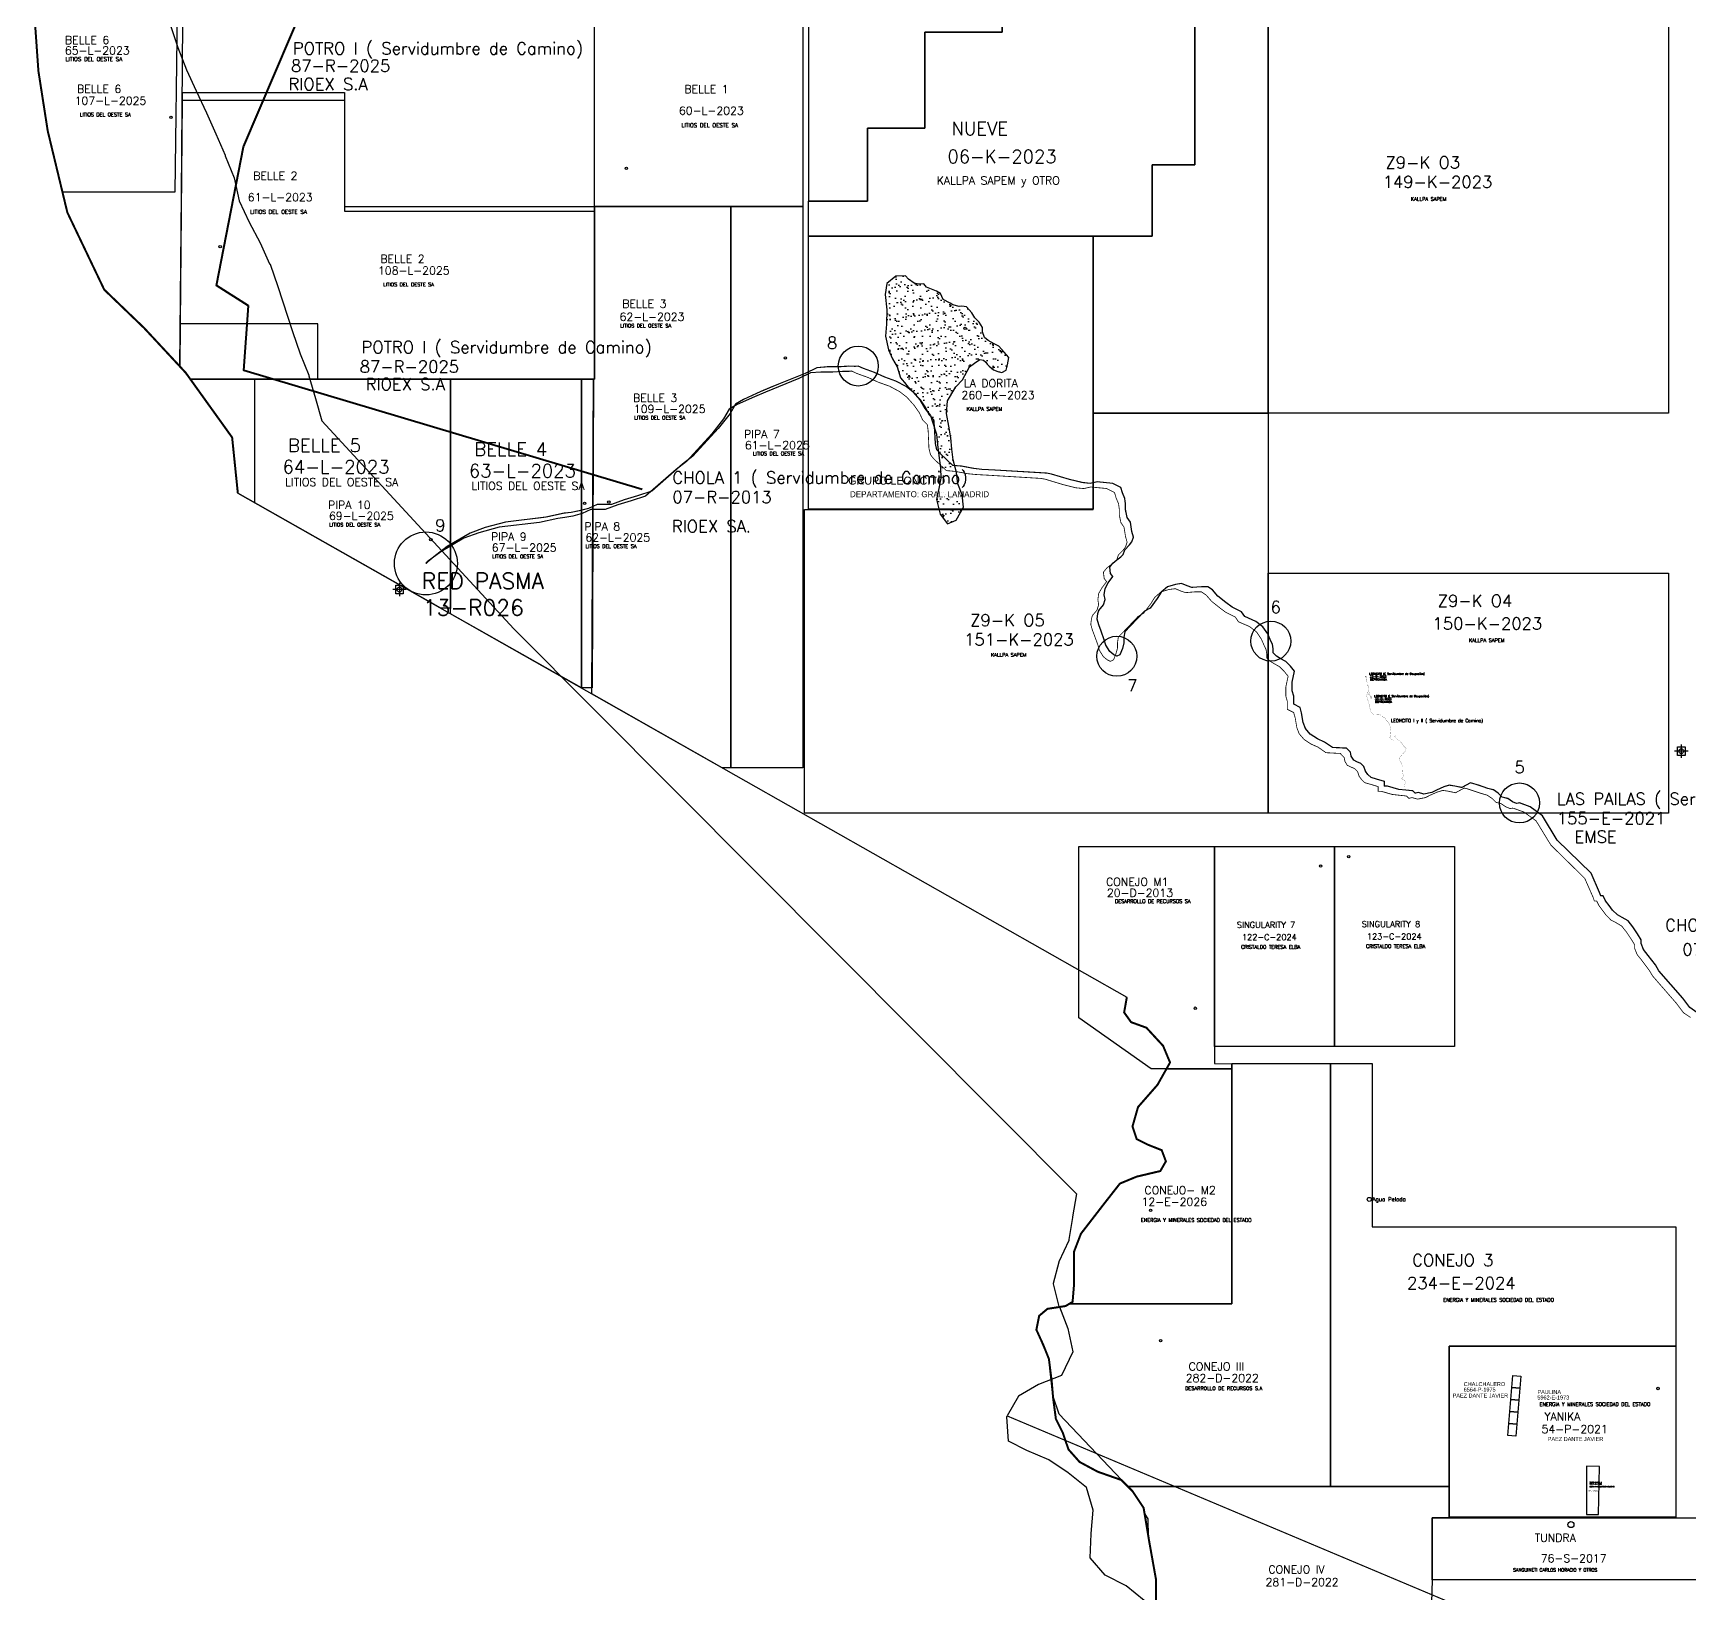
# Model space of a CAD drawing. Header units: metres. Extents: x -4406421 to 6012633, y 6449185 to 13337258.
# Drawn here: x 2478867 to 2520272, y 6792253 to 6831261 of the extents above; entities that cross this region are included whole.
import ezdxf

# ---------------------------------------------------------------- set-up
doc = ezdxf.new("R2010")
doc.units = ezdxf.units.M
doc.header["$LTSCALE"] = 20
doc.header["$MEASUREMENT"] = 0
doc.linetypes.add('ACAD_ISO14W100', pattern=[25.5, 12, -3, 0.5, -3, 0.5, -3, 0.5, -3])
doc.linetypes.add('CENTER', pattern=[2, 1.25, -0.25, 0.25, -0.25])
doc.layers.get('0').update_dxf_attribs({"linetype": 'CONTINUOUS'})
for name, color, linetype in [('BLOQUE-PASMA', 40, 'CONTINUOUS'), ('CAMINOS', 7, 'CONTINUOUS'), ('CATEOS', 7, 'CONTINUOUS'), ('LIMDEP', 9, 'CONTINUOUS'), ('LIMITES', 119, 'CONTINUOUS'), ('LL', 7, 'CONTINUOUS'), ('MANIFEST', 1, 'CONTINUOUS'), ('MINAPASMA', 40, 'CONTINUOUS'), ('MINAS', 76, 'CONTINUOUS'), ('P.A.S.M.A puntos', 241, 'CONTINUOUS'), ('PASMA NOMBRE', 40, 'CONTINUOUS'), ('SERVIDUMBRE', 44, 'CONTINUOUS'), ('ZONAS', 5, 'CONTINUOUS')]:
    doc.layers.add(name, color=color, linetype=linetype)
doc.layers.add('TITULARES', color=7, linetype='CONTINUOUS', true_color=0x04fbc6)
doc.styles.add('ROMANS', font='romans.shx', dxfattribs={"oblique": 1.17516e-08, "height": 3})

# ---------------------------------------------------------------- blocks, each defined once
blk = doc.blocks.new('*X3')
at = {"color": 0, "linetype": 'Continuous'}
for p, q in [((2500357, 6824889), (2500357, 6824889)), ((2502073, 6824547), (2502073, 6824547)), ((2500458, 6824335), (2500458, 6824335)), ((2500717, 6824143), (2500717, 6824143)), ((2501118, 6824289), (2501118, 6824289)), ((2501140, 6824465), (2501140, 6824465)), ((2501273, 6824442), (2501273, 6824442)), ((2501585, 6824483), (2501585, 6824483)), ((2500395, 6823733), (2500395, 6823733)), ((2500461, 6823704), (2500461, 6823704)), ((2500827, 6824042), (2500827, 6824042)), ((2501965, 6823753), (2501965, 6823753)), ((2502329, 6823708), (2502329, 6823708)), ((2500714, 6823543), (2500714, 6823543)), ((2501349, 6823564), (2501349, 6823564)), ((2502582, 6823546), (2502582, 6823546)), ((2501011, 6822854), (2501011, 6822854)), ((2501156, 6823132), (2501156, 6823132)), ((2501625, 6822963), (2501625, 6822963)), ((2501826, 6822961), (2501826, 6822961)), ((2501946, 6823016), (2501946, 6823016)), ((2502057, 6822915), (2502057, 6822915)), ((2502139, 6823002), (2502139, 6823002)), ((2501565, 6821373), (2501565, 6821373)), ((2501683, 6820538), (2501683, 6820538)), ((2501630, 6819828), (2501630, 6819828)), ((2502118, 6819893), (2502118, 6819893))]:
    blk.add_line(p, q, dxfattribs=at)

msp = doc.modelspace()

# ---------------------------------------------------------------- hatches: boundary and pattern name
at = {"layer": 'LIMITES', "linetype": 'Continuous'}
h = msp.add_hatch(dxfattribs=at)
h.set_pattern_fill('AR-SAND', color=256, scale=150, style=0)
h.set_pattern_definition([(37.5, (-89.52, -208), (-9.449004, 289.023565), [0, -228, 0, -255, 0, -243.75]), (7.5, (-89.52, -208), (265.466506, 423.32191), [0, -123, 0, -205.5, 0, -78.75]), (327.5, (-274.02, -208), (467.121279, 0.848858), [0, -75, 0, -270, 0, -352.5]), (317.5, (-274.02, -208), (450.91899, 131.651335), [0, -37.5, 0, -177, 0, -202.5])])
h.paths.add_polyline_path([(2500431, 6825186), (2500203, 6825007), (2500165, 6824728), (2500204, 6824346), (2500192, 6823991), (2500173, 6823685), (2500244, 6823349), (2500346, 6823120), (2500461, 6822917), (2500544, 6822650), (2500684, 6822479), (2500850, 6822295), (2501028, 6822098), (2501156, 6821883), (2501296, 6821705), (2501348, 6821546), (2501444, 6821235), (2501469, 6820981), (2501502, 6820708), (2501547, 6820396), (2501554, 6820136), (2501509, 6819920), (2501446, 6819608), (2501536, 6819240), (2501721, 6818998), (2501937, 6819088), (2502121, 6819412), (2502089, 6819724), (2501974, 6819997), (2501941, 6820283), (2501858, 6820600), (2501826, 6820867), (2501806, 6821147), (2501755, 6821439), (2501697, 6821756), (2501722, 6822068), (2501931, 6822424), (2502090, 6822596), (2502267, 6822920), (2502395, 6823016), (2502528, 6823105), (2502617, 6823086), (2502674, 6823036), (2502713, 6822991), (2502764, 6822934), (2502866, 6822845), (2502974, 6822801), (2503076, 6822776), (2503184, 6822840), (2503222, 6822967), (2503253, 6823157), (2503138, 6823291), (2502998, 6823437), (2502884, 6823494), (2502737, 6823576), (2502641, 6823658), (2502597, 6823798), (2502597, 6823900), (2502507, 6824039), (2502405, 6824147), (2502329, 6824268), (2502195, 6824420), (2502074, 6824439), (2502010, 6824432), (2501851, 6824470), (2501788, 6824508), (2501609, 6824603), (2501545, 6824756), (2501444, 6824813), (2501195, 6824914), (2501131, 6824996), (2500992, 6824990), (2500883, 6825009), (2500743, 6825110), (2500673, 6825193)])

# ---------------------------------------------------------------- linework, layer by layer
at = {"layer": 'CAMINOS', "linetype": 'Continuous'}
msp.add_circle((2512261, 6802112), 50, dxfattribs=at)
at = {"layer": 'CATEOS', "color": 0, "ltscale": 100}
for points in [[(2496341, 6840640), (2498100, 6840640), (2498100, 6826925), (2492895, 6826925), (2492900, 6835380), (2496341, 6835380)], [(2479897, 6837150), (2480100, 6837150), (2480100, 6837010), (2480907, 6837010), (2481000, 6835435), (2482468, 6831789), (2482412, 6827290), (2479599, 6827290), (2479461, 6827860), (2479231, 6828819), (2478998, 6830316), (2478892, 6831819), (2479060, 6833185), (2479162, 6834983), (2479158, 6836322)], [(2498250, 6835473), (2507904, 6835473), (2507904, 6833959), (2503081, 6833959), (2503081, 6831289), (2501150, 6831289), (2501150, 6828882), (2499717, 6828882), (2499717, 6827060), (2498250, 6827060)], [(2507904, 6835473), (2519737, 6835473), (2519737, 6831763), (2509737, 6831763), (2509737, 6821763), (2505361, 6821763), (2505361, 6826186), (2506831, 6826186), (2506831, 6827967), (2507904, 6827967), (2507904, 6833959), (2507904, 6833959)], [(2507904, 6833959), (2507904, 6827967), (2506831, 6827967), (2506831, 6826186), (2498246, 6826186), (2498246, 6827060), (2499717, 6827060), (2499717, 6828882), (2501150, 6828882), (2501150, 6831289), (2503081, 6831289), (2503081, 6833959)], [(2489300, 6822610), (2492570, 6822610), (2492570, 6814900), (2492560, 6814900), (2489300, 6816747)]]:
    msp.add_lwpolyline(points, close=True, dxfattribs=at)
at = {"layer": 'CATEOS', "ltscale": 100}
for points in [[(2519737, 6821763), (2509737, 6821763), (2509737, 6831763), (2519737, 6831763)], [(2482598, 6829775), (2486649, 6829775), (2486649, 6826928), (2492895, 6826928), (2492895, 6822610), (2482796, 6822610), (2482679, 6822774), (2482536, 6822928)], [(2492895, 6826925), (2496302, 6826925), (2496302, 6812900), (2496089, 6812900), (2492834, 6814745), (2492873, 6822610), (2492895, 6822610)], [(2484406, 6822610), (2489300, 6822610), (2489300, 6816886), (2489057, 6816886), (2484406, 6819521)], [(2505361, 6821763), (2509737, 6821763), (2509737, 6811763), (2498141, 6811763), (2498141, 6812907), (2498145, 6812907), (2498141, 6819359), (2505360, 6819359), (2505360, 6819360), (2505361, 6819360)], [(2509737, 6817763), (2519737, 6817763), (2519737, 6811763), (2509737, 6811763)], [(2511295, 6805507), (2512332, 6805507), (2512332, 6801429), (2519920, 6801429), (2519920, 6798442), (2514258, 6798442), (2514258, 6794937), (2511295, 6794937)]]:
    msp.add_lwpolyline(points, close=True, dxfattribs=at)
at = {"layer": 'LIMDEP', "linetype": 'Continuous'}
for points in [[(2482296, 6831455), (2482483, 6830901), (2482699, 6830347), (2482944, 6829815), (2483199, 6829273), (2483434, 6828741), (2483669, 6828209), (2483669, 6828198), (2483895, 6827644), (2484013, 6827068), (2484268, 6826537), (2484542, 6826016), (2484777, 6825495), (2484787, 6825484), (2484983, 6824930), (2485346, 6823800), (2485542, 6823246), (2485758, 6822715), (2485758, 6822693), (2485924, 6822128), (2486081, 6821574), (2490882, 6816369), (2504945, 6802251), (2504847, 6801675), (2504847, 6801663), (2504749, 6801109), (2504749, 6801087), (2504505, 6800555), (2504505, 6800544), (2504359, 6800012), (2504359, 6800001), (2504505, 6799436), (2504515, 6799425), (2504729, 6798882), (2504855, 6798305), (2504572, 6797707), (2503997, 6797485), (2503490, 6797197), (2503207, 6796699), (2526957, 6786703)], [(2506636, 6792086), (2506188, 6792452), (2505662, 6792719), (2505282, 6793151), (2505311, 6793750), (2505311, 6793761), (2505360, 6794348), (2505195, 6794913), (2504737, 6795279), (2504250, 6795601), (2503704, 6795834), (2503246, 6796067), (2503198, 6796676), (2503198, 6796688), (2503207, 6796699), (2526957, 6786703)]]:
    msp.add_lwpolyline(points, dxfattribs=at)
at = {"layer": 'LIMITES', "linetype": 'CENTER', "ltscale": 1500, "const_width": 50, "flags": 128}
msp.add_lwpolyline([(2479984, 6837248), (2479158, 6836322), (2479162, 6834983), (2479060, 6833185), (2478892, 6831819), (2478998, 6830316), (2479231, 6828819), (2479722, 6826778), (2480644, 6824849), (2481642, 6823890), (2482679, 6822774), (2483840, 6821156), (2483983, 6819761)], dxfattribs=at)
at = {"layer": 'LIMITES', "linetype": 'Continuous'}
msp.add_lwpolyline([(2500431, 6825186), (2500203, 6825007), (2500165, 6824728), (2500204, 6824346), (2500192, 6823991), (2500173, 6823685), (2500244, 6823349), (2500346, 6823120), (2500461, 6822917), (2500544, 6822650), (2500684, 6822479), (2500850, 6822295), (2501028, 6822098), (2501156, 6821883), (2501296, 6821705), (2501348, 6821546), (2501444, 6821235), (2501469, 6820981), (2501502, 6820708), (2501547, 6820396), (2501554, 6820136), (2501509, 6819920), (2501446, 6819608), (2501536, 6819240), (2501721, 6818998), (2501937, 6819088), (2502121, 6819412), (2502089, 6819724), (2501974, 6819997), (2501941, 6820283), (2501858, 6820600), (2501826, 6820867), (2501806, 6821147), (2501755, 6821439), (2501697, 6821756), (2501722, 6822068), (2501931, 6822424), (2502090, 6822596), (2502267, 6822920), (2502395, 6823016), (2502528, 6823105), (2502617, 6823086), (2502674, 6823036), (2502713, 6822991), (2502764, 6822934), (2502866, 6822845), (2502974, 6822801), (2503076, 6822776), (2503184, 6822840), (2503222, 6822967), (2503253, 6823157), (2503138, 6823291), (2502998, 6823437), (2502884, 6823494), (2502737, 6823576), (2502641, 6823658), (2502597, 6823798), (2502597, 6823900), (2502507, 6824039), (2502405, 6824147), (2502329, 6824268), (2502195, 6824420), (2502074, 6824439), (2502010, 6824432), (2501851, 6824470), (2501788, 6824508), (2501609, 6824603), (2501545, 6824756), (2501444, 6824813), (2501195, 6824914), (2501131, 6824996), (2500992, 6824990), (2500883, 6825009), (2500743, 6825110), (2500673, 6825193), (2500431, 6825186)], dxfattribs=at)
at = {"layer": 'LIMITES', "color": 0, "ltscale": 1500, "const_width": 50, "flags": 128}
msp.add_lwpolyline([(2506202, 6807168), (2506133, 6806786), (2506307, 6806542), (2506690, 6806403), (2507107, 6805951), (2507281, 6805534), (2506968, 6804977), (2506481, 6804421), (2506342, 6803934), (2506446, 6803621), (2506725, 6803481), (2507073, 6803342), (2507177, 6803064), (2507038, 6802821), (2506446, 6802681), (2506028, 6802508), (2505646, 6802021), (2505054, 6801255), (2504880, 6800803), (2504880, 6799968), (2504845, 6799551), (2504671, 6799447), (2504218, 6799377), (2504010, 6799203), (2503940, 6798855), (2504114, 6798473), (2504253, 6798125), (2504323, 6797568), (2504358, 6797151), (2504427, 6796629), (2504601, 6796281), (2504741, 6795864), (2505019, 6795551), (2505471, 6795307), (2506063, 6795099), (2506342, 6794821), (2506620, 6794403), (2506759, 6793568), (2506933, 6792594), (2506933, 6791899)], dxfattribs=at)
at = {"layer": 'MANIFEST', "color": 1, "ltscale": 100}
for points in [[(2492900, 6833500), (2494570, 6833500), (2494570, 6835325), (2496341, 6835325), (2496341, 6840640), (2498100, 6840640), (2498100, 6826925), (2492895, 6826925)], [(2479896, 6837150), (2480049, 6837155), (2480049, 6831535), (2482598, 6831535), (2482536, 6822928), (2481642, 6823890), (2480644, 6824848), (2479722, 6826778), (2479231, 6828819), (2478998, 6830316), (2478892, 6831819), (2479060, 6833185), (2479162, 6834983), (2479158, 6836322), (2479772, 6837010)], [(2492895, 6826925), (2496302, 6826925), (2496302, 6812900), (2496089, 6812900), (2492834, 6814745), (2492873, 6822610), (2492895, 6822610)], [(2496302, 6826925), (2498100, 6826925), (2498100, 6812900), (2496302, 6812900)], [(2489300, 6822610), (2492570, 6822610), (2492570, 6814900), (2489300, 6816747)], [(2492570, 6822610), (2492873, 6822610), (2492835, 6814900), (2492570, 6814900)], [(2508390, 6805933), (2508390, 6810933), (2511390, 6810933), (2511390, 6805933)], [(2511390, 6805933), (2511390, 6810933), (2514390, 6810933), (2514390, 6805933)], [(2508829, 6805507), (2511295, 6805507), (2511295, 6794937), (2506225, 6794937), (2504509, 6796744), (2504353, 6797213), (2504253, 6798125), (2503940, 6798855), (2504010, 6799203), (2504218, 6799377), (2504671, 6799447), (2504760, 6799500), (2508829, 6799500)], [(2507192, 6805375), (2508829, 6805375), (2508829, 6799500), (2504760, 6799500), (2504845, 6799551), (2504880, 6799968), (2504880, 6800803), (2505054, 6801255), (2506028, 6802508), (2506446, 6802681), (2507038, 6802821), (2507177, 6803064), (2507073, 6803342), (2506725, 6803481), (2506446, 6803621), (2506342, 6803934), (2506481, 6804421), (2506968, 6804977)]]:
    msp.add_lwpolyline(points, close=True, dxfattribs=at)
at = {"layer": 'MANIFEST', "ltscale": 100}
for points in [[(2482598, 6829588), (2486649, 6829588), (2486649, 6826814), (2492895, 6826814), (2492895, 6822610), (2485978, 6822610), (2485978, 6823993), (2482547, 6823993)], [(2505361, 6826186), (2505361, 6819360), (2498246, 6819360), (2498246, 6826186)], [(2482797, 6822610), (2489300, 6822610), (2489300, 6816884), (2489057, 6816886), (2483983, 6819761), (2483840, 6821156)], [(2505000, 6810933), (2508390, 6810933), (2508390, 6805507), (2508829, 6805500), (2508829, 6805375), (2506808, 6805375), (2505000, 6806652)], [(2514258, 6798442), (2519920, 6798442), (2519920, 6794167), (2514258, 6794167)], [(2506225, 6794937), (2514258, 6794937), (2514258, 6794150), (2513830, 6794150), (2513830, 6792602), (2513773, 6790584), (2513626, 6787359), (2509301, 6787359), (2508915, 6788157), (2508915, 6788722), (2508820, 6788848), (2508627, 6788887), (2508394, 6789622), (2506931, 6790402), (2506933, 6792594), (2506742, 6793678), (2506734, 6794125), (2506641, 6794273), (2506620, 6794403), (2506342, 6794821)], [(2513830, 6794150), (2523509, 6794150), (2523509, 6792602), (2513830, 6792602)]]:
    msp.add_lwpolyline(points, close=True, dxfattribs=at)
at = {"layer": 'MANIFEST', "color": 1, "ltscale": 100}
for centre in [(2482309, 6829159), (2493695, 6827881), (2497666, 6823144), (2492648, 6819510), (2493255, 6819541), (2511044, 6810443), (2511747, 6810677), (2506794, 6801838), (2507045, 6798582), (2519476, 6797386)]:
    msp.add_circle(centre, 30, dxfattribs=at)
at = {"layer": 'MANIFEST', "ltscale": 100}
for centre, radius in [((2483541, 6825924), 30), ((2502157, 6823886), 30), ((2488806, 6818599), 30), ((2490885, 6816880), 30), ((2507910, 6806891), 30), ((2517300, 6793985), 76)]:
    msp.add_circle(centre, radius, dxfattribs=at)
at = {"layer": 'MINAPASMA', "linetype": 'Continuous'}
msp.add_lwpolyline([(2518016, 6795434), (2517689, 6795441), (2517689, 6794241), (2517989, 6794234)], close=True, dxfattribs=at)
at = {"layer": 'MINAS', "ltscale": 100}
for points in [[(2515852, 6797709), (2516051, 6797692), (2515920, 6796197), (2515721, 6796215)], [(2515852, 6797709), (2516051, 6797692), (2516025, 6797393), (2515826, 6797410)], [(2515826, 6797410), (2516025, 6797393), (2515999, 6797094), (2515799, 6797111)], [(2515773, 6796813), (2515973, 6796795), (2515946, 6796496), (2515747, 6796514)], [(2515799, 6797111), (2515999, 6797094), (2515973, 6796795), (2515773, 6796813)], [(2515747, 6796514), (2515946, 6796496), (2515920, 6796197), (2515721, 6796215)]]:
    msp.add_lwpolyline(points, close=True, dxfattribs=at)
at = {"layer": 'P.A.S.M.A puntos', "ltscale": 100}
for p, q in [((2488021, 6817524), (2488021, 6817187)), ((2488021, 6817524), (2488021, 6817187)), ((2488190, 6817355), (2487853, 6817355)), ((2488190, 6817355), (2487853, 6817355)), ((2520227, 6813316), (2519890, 6813316)), ((2520227, 6813316), (2519890, 6813316)), ((2520058, 6813485), (2520058, 6813148)), ((2520058, 6813485), (2520058, 6813148))]:
    msp.add_line(p, q, dxfattribs=at)
for points in [[(2487929, 6817461), (2488114, 6817461), (2488114, 6817249), (2487929, 6817249)], [(2487929, 6817461), (2488114, 6817461), (2488114, 6817249), (2487929, 6817249)], [(2519965, 6813422), (2520151, 6813422), (2520151, 6813210), (2519965, 6813210)], [(2519965, 6813422), (2520151, 6813422), (2520151, 6813210), (2519965, 6813210)]]:
    msp.add_lwpolyline(points, close=True, dxfattribs=at)
for centre in [(2488021, 6817355), (2488021, 6817355), (2520058, 6813316), (2520058, 6813316)]:
    msp.add_circle(centre, 60, dxfattribs=at)
at = {"layer": 'SERVIDUMBRE', "lineweight": 40, "ltscale": 100}
msp.add_lwpolyline([(2494086, 6819856), (2484130, 6822825), (2484252, 6824446), (2483446, 6824953), (2484125, 6828419), (2486079, 6833013)], dxfattribs=at)
at = {"layer": 'SERVIDUMBRE'}
for points in [[(2520450, 6806787), (2520271, 6806906), (2520093, 6807143), (2519500, 6807826), (2519411, 6807974), (2519232, 6808212), (2519114, 6808360), (2519054, 6808509), (2519054, 6808598), (2518965, 6808746), (2518847, 6808924), (2518728, 6809073), (2518579, 6809162), (2518461, 6809221), (2518342, 6809340), (2518253, 6809459), (2518164, 6809577), (2518104, 6809696), (2518045, 6809696), (2518015, 6809785), (2517804, 6810266), (2516959, 6811094), (2516587, 6811703), (2516283, 6811923), (2516013, 6812020), (2515936, 6812010), (2515837, 6812049), (2515719, 6812128), (2515581, 6812167), (2515482, 6812266), (2515364, 6812345), (2515226, 6812384), (2514989, 6812462), (2514871, 6812502), (2514792, 6812521), (2514574, 6812403), (2514397, 6812442), (2514259, 6812462), (2514120, 6812422), (2513943, 6812343), (2513824, 6812284), (2513627, 6812244), (2513489, 6812283), (2513410, 6812263), (2513350, 6812322), (2512995, 6812361), (2512719, 6812440), (2512640, 6812440), (2512640, 6812558), (2512443, 6812617), (2512304, 6812657), (2512226, 6812735), (2512166, 6812814), (2512127, 6812932), (2512048, 6813011), (2511949, 6813051), (2511871, 6813090), (2511811, 6813189), (2511792, 6813287), (2511693, 6813386), (2511338, 6813405), (2511140, 6813543), (2510963, 6813622), (2510785, 6813740), (2510667, 6813878), (2510608, 6814035), (2510569, 6814272), (2510529, 6814410), (2510371, 6814489), (2510372, 6814686), (2510332, 6814824), (2510332, 6815041), (2510392, 6815317), (2510293, 6815436), (2510234, 6815495), (2510175, 6815554), (2510037, 6815633), (2509938, 6815692), (2509859, 6815770), (2509859, 6815869), (2509840, 6815987), (2509800, 6816066), (2509721, 6816244), (2509603, 6816421), (2509426, 6816559), (2509149, 6816677), (2509070, 6816795), (2508834, 6816913), (2508676, 6817032), (2508479, 6817189), (2508341, 6817347), (2508222, 6817426), (2508064, 6817425), (2507827, 6817405), (2507709, 6817445), (2507571, 6817504), (2507413, 6817484), (2507215, 6817424), (2507057, 6817286), (2506959, 6817128), (2506781, 6816891), (2506642, 6816812), (2506287, 6816437), (2506148, 6816299), (2506129, 6816161), (2506129, 6816022), (2506089, 6815884), (2506030, 6815726), (2505951, 6815687), (2505872, 6815726), (2505773, 6815805), (2505674, 6815963), (2505635, 6816101), (2505556, 6816318), (2505497, 6816475), (2505458, 6816614), (2505478, 6816752), (2505498, 6816831), (2505616, 6816969), (2505656, 6817107), (2505636, 6817225), (2505656, 6817383), (2505735, 6817521), (2505854, 6817679), (2505794, 6817758), (2505775, 6817916), (2505854, 6818015), (2505953, 6818094), (2506051, 6818173), (2506111, 6818232), (2506150, 6818350), (2506269, 6818469), (2506328, 6818548), (2506368, 6818666), (2506328, 6818804), (2506289, 6819041), (2506210, 6819159), (2506171, 6819356), (2506171, 6819495), (2506151, 6819633), (2506092, 6819771), (2506053, 6819909), (2505855, 6820007), (2505461, 6820046), (2505283, 6820006), (2505086, 6820026), (2504770, 6820104), (2504316, 6820242), (2504197, 6820262), (2502914, 6820339), (2502579, 6820358), (2502381, 6820378), (2502066, 6820437), (2501849, 6820456), (2501533, 6820752), (2501454, 6820850), (2501415, 6821008), (2501395, 6821442), (2501376, 6821600), (2501257, 6821718), (2501179, 6821895), (2501041, 6822092), (2500863, 6822289), (2500685, 6822427), (2500429, 6822565), (2500153, 6822663), (2499896, 6822781), (2499620, 6822880), (2499489, 6822941), (2499417, 6822930), (2499250, 6822934), (2499008, 6822919), (2498712, 6822918), (2498455, 6822898), (2498159, 6822758), (2497332, 6822418), (2497056, 6822301), (2496619, 6822107), (2496421, 6821988), (2496283, 6821751), (2495987, 6821376), (2495354, 6820685), (2495097, 6820487), (2494327, 6819816), (2493972, 6819697), (2493636, 6819598), (2493320, 6819479), (2492965, 6819479), (2492748, 6819380), (2492511, 6819320), (2492313, 6819281), (2492135, 6819261), (2491681, 6819162), (2490675, 6819042), (2490161, 6818903), (2489786, 6818765), (2489213, 6818429), (2488878, 6818172), (2488683, 6818007)], [(2499330, 6822813), (2499258, 6822802), (2499091, 6822806), (2498849, 6822790), (2498553, 6822790), (2498296, 6822770), (2498000, 6822630), (2497172, 6822290), (2496897, 6822172), (2496459, 6821979), (2496262, 6821860), (2496124, 6821623), (2495827, 6821248), (2495195, 6820557), (2494938, 6820359), (2494168, 6819688), (2493812, 6819569), (2493477, 6819470), (2493161, 6819351), (2492805, 6819351), (2492588, 6819252), (2492351, 6819192), (2492154, 6819153), (2491976, 6819133), (2491522, 6819033), (2490515, 6818914), (2490002, 6818775), (2489627, 6818637), (2489054, 6818301), (2488718, 6818044), (2488683, 6818007)]]:
    msp.add_lwpolyline(points, dxfattribs=at)
at = {"layer": 'SERVIDUMBRE', "ltscale": 600, "const_width": 20}
msp.add_lwpolyline([(2520450, 6806787), (2520271, 6806906), (2520093, 6807143), (2519500, 6807826), (2519411, 6807974), (2519232, 6808212), (2519114, 6808360), (2519054, 6808509), (2519054, 6808598), (2518965, 6808746), (2518847, 6808924), (2518728, 6809073), (2518579, 6809162), (2518461, 6809221), (2518342, 6809340), (2518253, 6809459), (2518164, 6809577), (2518104, 6809696), (2518045, 6809696), (2518015, 6809785), (2517804, 6810266), (2516959, 6811094), (2516587, 6811703), (2516283, 6811923), (2516013, 6812020), (2515936, 6812010), (2515837, 6812049), (2515719, 6812128), (2515581, 6812167), (2515482, 6812266), (2515364, 6812345), (2515226, 6812384), (2514989, 6812462), (2514871, 6812502), (2514792, 6812521), (2514574, 6812403), (2514397, 6812442), (2514259, 6812462), (2514120, 6812422), (2513943, 6812343), (2513824, 6812284), (2513627, 6812244), (2513489, 6812283), (2513410, 6812263), (2513350, 6812322), (2512995, 6812361), (2512719, 6812440), (2512640, 6812440), (2512640, 6812558), (2512443, 6812617), (2512304, 6812657), (2512226, 6812735), (2512166, 6812814), (2512127, 6812932), (2512048, 6813011), (2511949, 6813051), (2511871, 6813090), (2511811, 6813189), (2511792, 6813287), (2511693, 6813386), (2511338, 6813405), (2511140, 6813543), (2510963, 6813622), (2510785, 6813740), (2510667, 6813878), (2510608, 6814035), (2510569, 6814272), (2510529, 6814410), (2510371, 6814489), (2510372, 6814686), (2510332, 6814824), (2510332, 6815041), (2510392, 6815317), (2510293, 6815436), (2510234, 6815495), (2510175, 6815554), (2510037, 6815633), (2509938, 6815692), (2509859, 6815770), (2509859, 6815869), (2509840, 6815987), (2509800, 6816066), (2509721, 6816244), (2509603, 6816421), (2509426, 6816559), (2509149, 6816677), (2509070, 6816795), (2508834, 6816913), (2508676, 6817032), (2508479, 6817189), (2508341, 6817347), (2508222, 6817426), (2508064, 6817425), (2507827, 6817405), (2507709, 6817445), (2507571, 6817504), (2507413, 6817484), (2507215, 6817424), (2507057, 6817286), (2506959, 6817128), (2506781, 6816891), (2506642, 6816812), (2506287, 6816437), (2506148, 6816299), (2506129, 6816161), (2506129, 6816022), (2506089, 6815884), (2506030, 6815726), (2505951, 6815687), (2505872, 6815726), (2505773, 6815805), (2505674, 6815963), (2505635, 6816101), (2505556, 6816318), (2505497, 6816475), (2505458, 6816614), (2505478, 6816752), (2505498, 6816831), (2505616, 6816969), (2505656, 6817107), (2505636, 6817225), (2505656, 6817383), (2505735, 6817521), (2505854, 6817679), (2505794, 6817758), (2505775, 6817916), (2505854, 6818015), (2505953, 6818094), (2506051, 6818173), (2506111, 6818232), (2506150, 6818350), (2506269, 6818469), (2506328, 6818548), (2506368, 6818666), (2506328, 6818804), (2506289, 6819041), (2506210, 6819159), (2506171, 6819356), (2506171, 6819495), (2506151, 6819633), (2506092, 6819771), (2506053, 6819909), (2505855, 6820007), (2505461, 6820046), (2505283, 6820006), (2505086, 6820026), (2504770, 6820104), (2504316, 6820242), (2504197, 6820262), (2502914, 6820339), (2502579, 6820358), (2502381, 6820378), (2502066, 6820437), (2501849, 6820456), (2501533, 6820752), (2501454, 6820850), (2501415, 6821008), (2501395, 6821442), (2501376, 6821600), (2501257, 6821718), (2501179, 6821895), (2501041, 6822092), (2500863, 6822289), (2500685, 6822427), (2500429, 6822565), (2500153, 6822663), (2499896, 6822781), (2499620, 6822880), (2499489, 6822941), (2499417, 6822930), (2499250, 6822934), (2499008, 6822919), (2498712, 6822918), (2498455, 6822898), (2498159, 6822758), (2497332, 6822418), (2497056, 6822301), (2496619, 6822107), (2496421, 6821988), (2496283, 6821751), (2495987, 6821376), (2495354, 6820685), (2495097, 6820487), (2494327, 6819816), (2493972, 6819697), (2493636, 6819598), (2493320, 6819479), (2492965, 6819479), (2492748, 6819380), (2492511, 6819320), (2492313, 6819281), (2492135, 6819261), (2491681, 6819162), (2490675, 6819042), (2490161, 6818903), (2489786, 6818765), (2489213, 6818429), (2488878, 6818172), (2488842, 6818135)], dxfattribs=at)
at = {"layer": 'SERVIDUMBRE', "linetype": 'Continuous', "const_width": 20}
for points in [[(2515854, 6811892), (2515777, 6811882), (2515678, 6811921), (2515560, 6812000), (2515422, 6812039), (2515323, 6812138), (2515205, 6812216), (2515066, 6812256), (2514830, 6812334), (2514711, 6812374), (2514632, 6812393), (2514415, 6812275), (2514237, 6812314), (2514099, 6812334), (2513961, 6812294), (2513783, 6812215), (2513665, 6812155), (2513467, 6812116), (2513329, 6812155), (2513250, 6812135), (2513191, 6812194), (2512836, 6812233), (2512559, 6812312), (2512481, 6812312), (2512481, 6812430), (2512283, 6812489), (2512145, 6812528), (2512066, 6812607), (2512007, 6812686), (2511968, 6812804), (2511889, 6812883), (2511790, 6812923), (2511711, 6812962), (2511652, 6813060), (2511632, 6813159), (2511534, 6813258), (2511178, 6813277), (2510981, 6813415), (2510804, 6813493), (2510626, 6813612), (2510508, 6813750), (2510449, 6813907), (2510409, 6814144), (2510370, 6814282), (2510212, 6814361), (2510212, 6814558), (2510173, 6814696), (2510173, 6814913), (2510232, 6815189), (2510134, 6815308), (2510075, 6815367), (2510016, 6815426), (2509877, 6815505), (2509779, 6815564), (2509700, 6815642), (2509700, 6815741), (2509680, 6815859), (2509641, 6815938), (2509562, 6816116), (2509444, 6816293), (2509266, 6816431), (2508990, 6816549), (2508911, 6816667), (2508674, 6816785), (2508516, 6816904), (2508319, 6817061), (2508181, 6817219), (2508063, 6817298), (2507905, 6817297), (2507668, 6817277), (2507550, 6817317), (2507411, 6817376), (2507253, 6817356), (2507056, 6817296), (2506898, 6817158), (2506799, 6817000), (2506621, 6816763), (2506483, 6816684), (2506127, 6816309), (2505989, 6816171), (2505969, 6816032), (2505969, 6815894), (2505930, 6815756), (2505870, 6815598), (2505791, 6815559), (2505712, 6815598), (2505614, 6815677), (2505515, 6815835), (2505476, 6815973), (2505397, 6816190), (2505338, 6816347), (2505299, 6816485), (2505318, 6816624), (2505338, 6816702), (2505457, 6816841), (2505496, 6816979), (2505477, 6817097), (2505497, 6817255), (2505576, 6817393), (2505694, 6817551), (2505635, 6817630), (2505615, 6817788), (2505694, 6817887), (2505793, 6817966), (2505892, 6818045), (2505951, 6818104), (2505991, 6818222), (2506109, 6818341), (2506169, 6818420), (2506208, 6818538), (2506169, 6818676), (2506130, 6818913), (2506051, 6819031), (2506011, 6819228), (2506012, 6819366), (2505992, 6819505), (2505933, 6819643), (2505893, 6819781), (2505696, 6819879), (2505301, 6819918), (2505124, 6819878), (2504926, 6819898), (2504610, 6819976), (2504157, 6820114), (2504038, 6820133), (2502755, 6820211), (2502420, 6820230), (2502222, 6820250), (2501906, 6820308), (2501689, 6820328), (2501374, 6820623), (2501295, 6820722), (2501255, 6820880), (2501236, 6821314), (2501216, 6821472), (2501098, 6821590), (2501019, 6821767), (2500881, 6821964), (2500704, 6822161), (2500526, 6822299), (2500270, 6822437), (2499993, 6822535), (2499737, 6822653), (2499461, 6822752), (2499330, 6822813)], [(2520290, 6806659), (2520112, 6806778), (2519934, 6807015), (2519340, 6807698), (2519251, 6807846), (2519073, 6808084), (2518954, 6808232), (2518895, 6808381), (2518895, 6808470), (2518806, 6808618), (2518687, 6808796), (2518568, 6808945), (2518420, 6809034), (2518301, 6809093), (2518183, 6809212), (2518094, 6809330), (2518004, 6809449), (2517945, 6809568), (2517886, 6809568), (2517856, 6809657), (2517645, 6810137), (2516800, 6810966), (2516428, 6811575), (2516123, 6811794), (2515854, 6811892)]]:
    msp.add_lwpolyline(points, dxfattribs=at)
at = {"layer": 'SERVIDUMBRE', "const_width": 5}
for points in [[(2512158, 6815190), (2512187, 6815195), (2512192, 6815165), (2512161, 6815160)], [(2512298, 6814636), (2512292, 6814666), (2512320, 6814674), (2512328, 6814645)]]:
    msp.add_lwpolyline(points, close=True, dxfattribs=at)
at = {"layer": 'SERVIDUMBRE', "const_width": 4}
msp.add_lwpolyline([(2512173, 6815175), (2512179, 6815165), (2512176, 6815152), (2512176, 6815136), (2512182, 6815126), (2512191, 6815117), (2512193, 6815102), (2512190, 6815085), (2512186, 6815073), (2512188, 6815065), (2512192, 6815059), (2512199, 6815054), (2512201, 6815052), (2512202, 6815047), (2512201, 6815044), (2512204, 6815035), (2512211, 6815026), (2512212, 6815012), (2512210, 6814997), (2512207, 6814987), (2512201, 6814977), (2512203, 6814970), (2512209, 6814963), (2512216, 6814958), (2512226, 6814955), (2512229, 6814952), (2512232, 6814946), (2512234, 6814940), (2512236, 6814932), (2512240, 6814925), (2512241, 6814920), (2512240, 6814907), (2512237, 6814888), (2512233, 6814871), (2512236, 6814852), (2512242, 6814820), (2512252, 6814795), (2512257, 6814778), (2512265, 6814754), (2512278, 6814727), (2512289, 6814704), (2512303, 6814684), (2512309, 6814670), (2512310, 6814662), (2512308, 6814654), (2512262, 6814707), (2512217, 6814781), (2512193, 6814694), (2512263, 6814468), (2512269, 6814412), (2512306, 6814292), (2512341, 6814247), (2512386, 6814227), (2512418, 6814226), (2512462, 6814241), (2512504, 6814238), (2512552, 6814214), (2512621, 6814154), (2512659, 6814139), (2512682, 6814092), (2512737, 6814034), (2512771, 6813977), (2512797, 6813889), (2512787, 6813823), (2512778, 6813723), (2512795, 6813675), (2512757, 6813649), (2512824, 6813603), (2512857, 6813589), (2512896, 6813583), (2512893, 6813653), (2512900, 6813684), (2512920, 6813704), (2512922, 6813668), (2512948, 6813628), (2512974, 6813600), (2513018, 6813576), (2513087, 6813499), (2513117, 6813445), (2513181, 6813381), (2513171, 6813334), (2513127, 6813278), (2513004, 6813138), (2513016, 6813095), (2513051, 6813038), (2513075, 6812970), (2513084, 6812938), (2513090, 6812811), (2513112, 6812686), (2513073, 6812630), (2513078, 6812619), (2513114, 6812598), (2513139, 6812587), (2513165, 6812550), (2513148, 6812488), (2513141, 6812421)], dxfattribs=at)
at = {"layer": 'SERVIDUMBRE', "color": 0, "linetype": 'Continuous'}
for centre in [(2499489, 6822941), (2509800, 6816066), (2505951, 6815687), (2516013, 6812020)]:
    msp.add_circle(centre, 500, dxfattribs=at)
at = {"layer": 'SERVIDUMBRE', "color": 0, "ltscale": 100}
msp.add_circle((2488683, 6818007), 786, dxfattribs=at)
at = {"layer": 'ZONAS', "ltscale": 100}
msp.add_lwpolyline([(2483983, 6819761), (2506202, 6807168)], dxfattribs=at)

# ---------------------------------------------------------------- block references
at = {"layer": 'CAMINOS', "color": 64, "linetype": 'Continuous'}
msp.add_blockref('*X3', (-90, -208), dxfattribs=at)

# ---------------------------------------------------------------- texts
at = {"layer": 'BLOQUE-PASMA', "ltscale": 100}
msp.add_attdef('2741-E-1960', (2517739, 6794818), 'ENERGIA Y MINERALES SOCIEDAD DEL ESTADO', height=30, dxfattribs=at)
at = {"layer": 'CAMINOS', "linetype": 'Continuous', "style": 'ROMANS', "oblique": 0}
msp.add_text('Agua Pelada', height=100, dxfattribs=at).set_placement((2512339, 6802065))
at = {"layer": 'CATEOS', "style": 'ROMANS'}
for s, height, p in [('BELLE 6', 200, (2479661, 6830989)), ('65-L-2023', 200, (2479660, 6830726)), ('BELLE 1', 200, (2495142, 6829761)), ('60-L-2023', 200, (2495007, 6829223)), ('NUEVE', 330, (2501817, 6828714)), ('06-K-2023', 330, (2501717, 6828014)), ('BELLE 2', 200, (2484366, 6827597)), ('61-L-2023', 200, (2484232, 6827059)), ('BELLE 3', 200, (2493589, 6824398)), ('62-L-2023', 200, (2493524, 6824072)), ('BELLE 5', 330, (2485236, 6820793)), ('BELLE 4', 330, (2489892, 6820697)), ('BELLE 4', 330, (2489892, 6820697)), ('64-L-2023', 330, (2485101, 6820254)), ('63-L-2023', 330, (2489757, 6820158)), ('63-L-2023', 330, (2489757, 6820158))]:
    msp.add_text(s, height=height, dxfattribs=at).set_placement(p)
at = {"layer": 'CATEOS', "linetype": 'Continuous', "style": 'ROMANS', "oblique": 0}
for s, p in [('Z9-K O3', (2512665, 6827878)), ('149-K-2023', (2512595, 6827393)), ('Z9-K O4', (2513971, 6816924)), ('Z9-K O5', (2502285, 6816437)), ('150-K-2023', (2513842, 6816355)), ('151-K-2023', (2502135, 6815956)), ('CONEJO 3', (2513331, 6800441)), ('234-E-2024', (2513203, 6799871))]:
    msp.add_text(s, height=300, dxfattribs=at).set_placement(p)
at = {"layer": 'LL', "color": 160, "linetype": 'Continuous', "style": 'ROMANS'}
for p in [(2485164, 6819940), (2489819, 6819844)]:
    msp.add_text('LITIOS DEL OESTE SA', height=200, dxfattribs=at).set_placement(p)
at = {"layer": 'MANIFEST', "linetype": 'ACAD_ISO14W100', "style": 'ROMANS', "oblique": 0}
for s, p in [('BELLE 6', (2479964, 6829765)), ('107-L-2025', (2479904, 6829472)), ('108-L-2025', (2487484, 6825226)), ('BELLE 2', (2487543, 6825519)), ('LA DORITA', (2502129, 6822409)), ('260-K-2023', (2502069, 6822115))]:
    msp.add_text(s, height=200, dxfattribs=at).set_placement(p)
at = {"layer": 'MANIFEST', "linetype": 'Continuous', "style": 'ROMANS', "oblique": 0}
for s, height, p in [('BELLE 3', 200, (2493859, 6822043)), ('109-L-2025', 200, (2493880, 6821768)), ('PIPA 7', 200, (2496634, 6821138)), ('61-L-2025', 200, (2496655, 6820863)), ('PIPA 10', 200, (2486239, 6819369)), ('69-L-2025', 200, (2486260, 6819094)), ('PIPA 9', 200, (2490309, 6818577)), ('PIPA 8', 200, (2492646, 6818830)), ('62-L-2025', 200, (2492667, 6818555)), ('67-L-2025', 200, (2490330, 6818302)), ('CONEJO M1', 200, (2505681, 6809949)), ('20-D-2013', 200, (2505702, 6809674)), ('SINGULARITY 7', 150, (2508950, 6808899)), ('SINGULARITY 8', 150, (2512073, 6808917)), ('122-C-2024', 150, (2509079, 6808591)), ('123-C-2024', 150, (2512201, 6808609)), ('12-E-2026', 200, (2506569, 6801953)), ('CONEJO- M2', 200, (2506641, 6802242)), ('CONEJO III', 200, (2507745, 6797836)), ('282-D-2022', 200, (2507673, 6797547)), ('YANIKA', 200, (2516636, 6796588)), ('54-P-2021', 200, (2516566, 6796271)), ('TUNDRA', 200, (2516394, 6793556)), ('76-S-2017', 200, (2516545, 6793041)), ('281-D-2022', 200, (2509669, 6792447)), ('CONEJO IV', 200, (2509739, 6792764))]:
    msp.add_text(s, height=height, dxfattribs=at).set_placement(p)
at = {"layer": 'MANIFEST'}
for s, p in [('5962-E-1973', (2516461, 6797111)), ('PAULINA ', (2516462, 6797249))]:
    msp.add_text(s, height=100, dxfattribs=at).set_placement(p)
at = {"layer": 'MINAPASMA', "color": 2}
for s, height, p in [('GRUPO LEONCITO', 200, (2499238, 6819976)), ('DEPARTAMENTO: GRAL. LAMADRID', 150, (2499282, 6819663))]:
    msp.add_text(s, height=height, dxfattribs=at).set_placement(p)
at = {"layer": 'MINAS'}
for s, p in [('PAEZ DANTE JAVIER', (2514342, 6797159)), ('6564-P-1975', (2514619, 6797308)), ('CHALCHALERO', (2514621, 6797446))]:
    msp.add_text(s, height=100, dxfattribs=at).set_placement(p)
at = {"layer": 'P.A.S.M.A puntos', "linetype": 'Continuous', "style": 'ROMANS', "oblique": 0}
for s, p in [('RED PASMA', (2488583, 6817369)), ('RED PASMA', (2488583, 6817369)), ('13-R026', (2488609, 6816702)), ('13-R026', (2488609, 6816702))]:
    msp.add_text(s, height=400, dxfattribs=at).set_placement(p)
at = {"layer": 'PASMA NOMBRE', "color": 160, "linetype": 'Continuous', "style": 'ROMANS'}
for s, p in [('SANTA MARIA II', (2517771, 6795027)), ('2741-E-1960', (2517771, 6794984))]:
    msp.add_text(s, height=30, dxfattribs=at).set_placement(p)
at = {"layer": 'SERVIDUMBRE', "linetype": 'Continuous', "style": 'ROMANS', "oblique": 0}
for s, height, p in [('POTRO I ( Servidumbre de Camino)', 300, (2485358, 6830731)), ('87-R-2025', 300, (2485311, 6830296)), ('RIOEX S.A', 300, (2485247, 6829839)), ('POTRO I ( Servidumbre de Camino)', 300, (2487074, 6823260)), ('87-R-2025', 300, (2487030, 6822776)), ('RIOEX S.A', 300, (2487177, 6822336)), ('CHOLA 1 ( Servidumbre de Camino)', 300, (2494844, 6820001)), ('07-R-2013', 300, (2494844, 6819516)), ('RIOEX SA.', 300, (2494829, 6818785)), ('LEONCITO II( Servidumbre de Ocupación)', 50, (2512260, 6815225)), ('33-D-2023', 50, (2512275, 6815153)), ('DEPROMINSA', 50, (2512282, 6815084)), ('LEONCITO I( Servidumbre de Ocupación)', 50, (2512386, 6814667)), ('33-D-2023', 50, (2512401, 6814595)), ('DEPROMINSA', 50, (2512408, 6814526)), ('LEONCITO I y II ( Servidumbre de Camino)', 80, (2512800, 6814040)), ('LAS PAILAS ( Servidumbre de Camino)', 300, (2516947, 6811974)), ('155-E-2021', 300, (2516947, 6811488)), ('EMSE', 300, (2517389, 6811026)), ('CHOLA 1 ( Servidumbre de Camino)', 300, (2519657, 6808819)), ('07-R-2013', 300, (2520084, 6808208))]:
    msp.add_text(s, height=height, dxfattribs=at).set_placement(p)
at = {"layer": 'SERVIDUMBRE', "color": 0, "linetype": 'Continuous', "style": 'ROMANS', "oblique": 0}
for s, p in [('8', (2498708, 6823369)), ('9', (2488916, 6818809)), ('6', (2509794, 6816767)), ('7', (2506209, 6814808)), ('5', (2515890, 6812766))]:
    msp.add_text(s, height=300, dxfattribs=at).set_placement(p)
at = {"layer": 'TITULARES', "color": 160, "linetype": 'Continuous', "style": 'ROMANS'}
for s, height, p in [('LITIOS DEL OESTE SA', 100, (2479679, 6830563)), ('LITIOS DEL OESTE SA', 90, (2480034, 6829180)), ('LITIOS DEL OESTE SA', 100, (2495070, 6828909)), ('KALLPA SAPEM y OTRO', 200, (2501448, 6827478)), ('LITIOS DEL OESTE SA', 100, (2484294, 6826745)), ('LITIOS DEL OESTE SA', 90, (2487613, 6824934)), ('LITIOS DEL OESTE SA', 90, (2493540, 6823905)), ('LITIOS DEL OESTE SA', 90, (2493890, 6821604)), ('KALLPA SAPEM', 90, (2502198, 6821824)), ('LITIOS DEL OESTE SA', 90, (2496858, 6820708)), ('LITIOS DEL OESTE SA', 200, (2489819, 6819844)), ('LITIOS DEL OESTE SA', 90, (2486269, 6818931)), ('LITIOS DEL OESTE SA', 90, (2492676, 6818392)), ('LITIOS DEL OESTE SA', 90, (2490339, 6818138)), ('DESARROLLO DE RECURSOS SA', 90, (2505905, 6809519)), ('ENERGIA Y MINERALES SOCIEDAD DEL ESTADO', 90, (2506553, 6801550)), ('DESARROLLO DE RECURSOS S.A', 90, (2507658, 6797345)), ('ENERGIA Y MINERALES SOCIEDAD DEL ESTADO', 90, (2516519, 6796948)), ('SANGUINETI CARLOS HORACIO Y OTROS', 80, (2515858, 6792812))]:
    msp.add_text(s, height=height, dxfattribs=at).set_placement(p)
at = {"layer": 'TITULARES', "color": 5, "linetype": 'Continuous', "style": 'ROMANS'}
for s, height, p in [('KALLPA SAPEM', 90, (2513298, 6827070)), ('KALLPA SAPEM', 90, (2514751, 6816040)), ('KALLPA SAPEM', 90, (2502804, 6815678)), ('ENERGIA Y MINERALES SOCIEDAD DEL ESTADO', 90, (2514111, 6799556)), ('ENERGIA Y MINERALES SOCIEDAD DEL ESTADO', 20, (2517771, 6794924))]:
    msp.add_text(s, height=height, dxfattribs=at).set_placement(p)
at = {"layer": 'TITULARES', "color": 5, "linetype": 'Continuous', "style": 'ROMANS', "oblique": 0}
for p in [(2509056, 6808377), (2512179, 6808395)]:
    msp.add_text('CRISTALDO TERESA ELBA', height=90, dxfattribs=at).set_placement(p)
at = {"layer": 'TITULARES', "color": 160}
msp.add_text('PAEZ DANTE JAVIER', height=100, dxfattribs=at).set_placement((2516720, 6796074))

doc.saveas('drawing.dxf')
